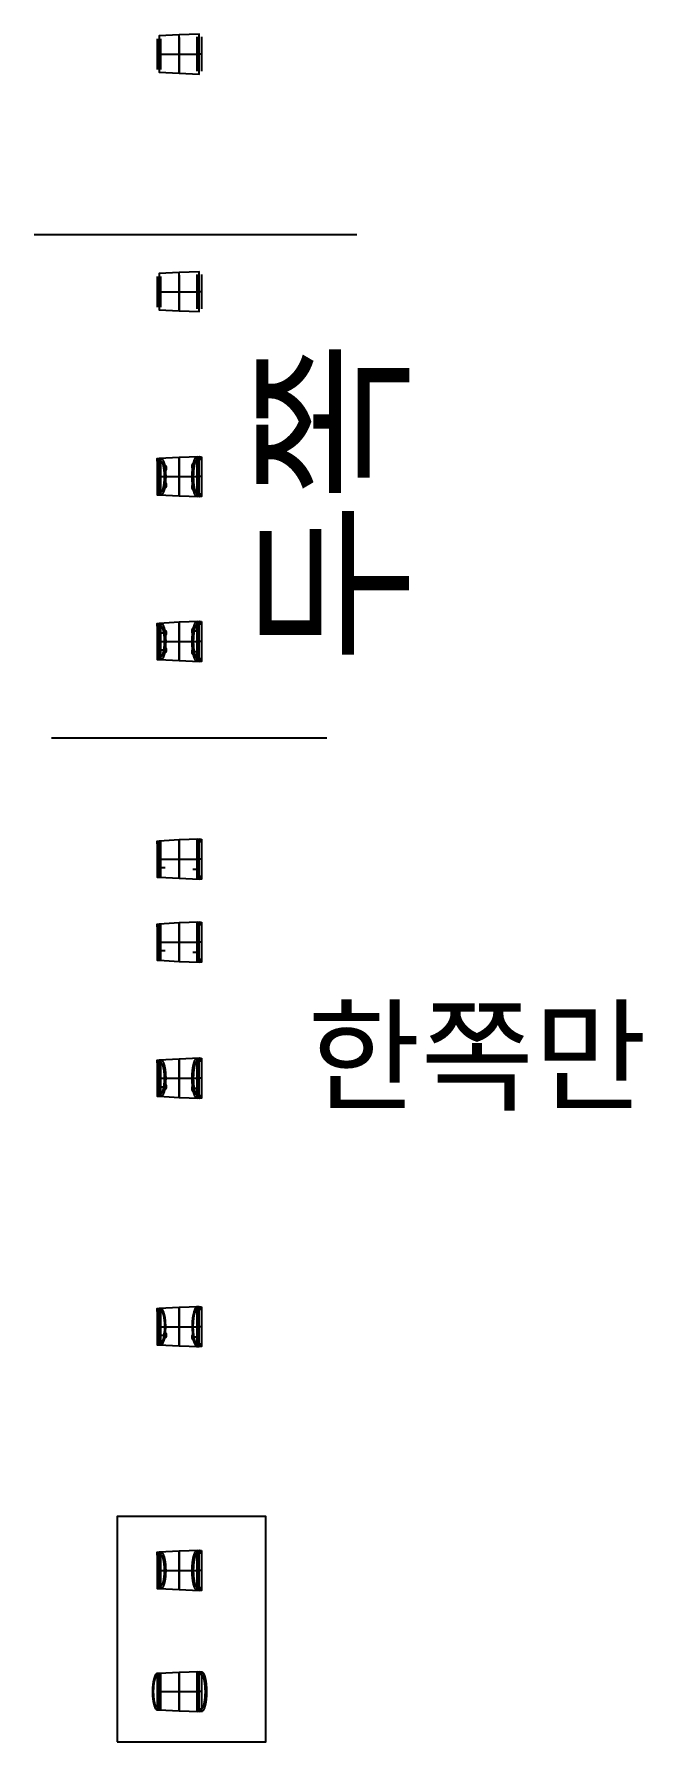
# Model space of a CAD drawing. Header units: millimetres. Extents: x 188 to 520, y 1522 to 2456.
import ezdxf

# ---------------------------------------------------------------- set-up
doc = ezdxf.new("R2010")
doc.units = ezdxf.units.MM
doc.styles.get("Standard").update_dxf_attribs({"font": 'arial.ttf'})

msp = doc.modelspace()

# ---------------------------------------------------------------- linework, layer by layer
at = {"extrusion": (0.906308, 0, 0.422618)}
for p, q in [((254.87, 2453.77, -5.37), (254.87, 2436.97, -5.37)), ((256.85, 2436.97, -9.63), (256.85, 2453.77, -9.63)), ((254.87, 2445.37, -5.37), (256.85, 2445.37, -9.63)), ((254.87, 2323.77, -5.37), (254.87, 2306.97, -5.37)), ((256.85, 2306.97, -9.63), (256.85, 2323.77, -9.63)), ((254.87, 2315.37, -5.37), (256.85, 2315.37, -9.63)), ((254.87, 2222.6, -5.37), (254.87, 2205.8, -5.37)), ((254.87, 2214.2, -5.37), (256.85, 2214.2, -9.63)), ((256.85, 2205.8, -9.63), (256.85, 2222.6, -9.63)), ((254.87, 2132.45, -5.37), (254.87, 2115.65, -5.37)), ((256.85, 2115.65, -9.63), (256.85, 2132.45, -9.63)), ((254.87, 2124.05, -5.37), (256.85, 2124.05, -9.63)), ((256.85, 2128.7, -9.63), (259.18, 2128.7, -14.62)), ((256.85, 2119.4, -9.63), (259.18, 2119.4, -14.62)), ((254.87, 2013.37, -5.37), (254.87, 1996.57, -5.37)), ((256.85, 1996.57, -9.63), (256.85, 2013.37, -9.63)), ((254.87, 2004.97, -5.37), (256.85, 2004.97, -9.63)), ((256.85, 2000.32, -9.63), (259.18, 2000.32, -14.62)), ((254.87, 1967.95, -5.37), (254.87, 1951.15, -5.37)), ((256.85, 1951.15, -9.63), (256.85, 1967.95, -9.63)), ((254.87, 1959.55, -5.37), (256.85, 1959.55, -9.63)), ((256.85, 1954.9, -9.63), (259.18, 1954.9, -14.62)), ((254.87, 1893.52, -5.37), (254.87, 1876.72, -5.37)), ((256.85, 1876.72, -9.63), (256.85, 1893.52, -9.63)), ((254.87, 1885.12, -5.37), (256.85, 1885.12, -9.63)), ((256.85, 1880.47, -9.63), (259.18, 1880.47, -14.62)), ((254.87, 1757.57, -5.37), (254.87, 1740.77, -5.37)), ((256.85, 1740.77, -9.63), (256.85, 1757.57, -9.63)), ((254.87, 1749.17, -5.37), (256.85, 1749.17, -9.63)), ((256.85, 1744.52, -9.63), (259.18, 1744.52, -14.62)), ((254.87, 1624.24, -5.37), (254.87, 1607.44, -5.37)), ((256.85, 1607.44, -9.63), (256.85, 1624.24, -9.63)), ((254.87, 1615.84, -5.37), (256.85, 1615.84, -9.63)), ((254.87, 1557.93, -5.37), (254.87, 1541.13, -5.37)), ((256.85, 1541.13, -9.63), (256.85, 1557.93, -9.63)), ((254.87, 1549.53, -5.37), (256.85, 1549.53, -9.63))]:
    msp.add_line(p, q, dxfattribs=at)
at = {"extrusion": (1, 0, 0)}
for p, q in [((266.86, 2436.37, -10), (266.86, 2454.37, -10)), ((266.86, 2454.37, -5), (266.86, 2436.37, -5)), ((266.86, 2445.37, -5), (266.86, 2445.37, -10)), ((266.86, 2445.37, -5), (266.86, 2445.37)), ((266.86, 2445.37, -10), (266.86, 2445.37, -15)), ((266.86, 2306.37, -10), (266.86, 2324.37, -10)), ((266.86, 2324.37, -5), (266.86, 2306.37, -5)), ((266.86, 2315.37, -5), (266.86, 2315.37, -10)), ((266.86, 2315.37, -5), (266.86, 2315.37)), ((266.86, 2315.37, -10), (266.86, 2315.37, -15)), ((266.86, 2205.2, -10), (266.86, 2223.2, -10)), ((266.86, 2223.2, -5), (266.86, 2205.2, -5)), ((266.86, 2214.2, -5), (266.86, 2214.2, -10)), ((266.86, 2214.2, -5), (266.86, 2214.2)), ((266.86, 2214.2, -10), (266.86, 2214.2, -15)), ((266.86, 2115.05, -10), (266.86, 2133.05, -10)), ((266.86, 2133.05, -5), (266.86, 2115.05, -5)), ((266.86, 2124.05, -5), (266.86, 2124.05, -10)), ((266.86, 2124.05, -5), (266.86, 2124.05)), ((266.86, 2124.05, -10), (266.86, 2124.05, -15)), ((266.86, 1995.97, -10), (266.86, 2013.97, -10)), ((266.86, 2013.97, -5), (266.86, 1995.97, -5)), ((266.86, 2004.97, -5), (266.86, 2004.97, -10)), ((266.86, 2004.97, -5), (266.86, 2004.97)), ((266.86, 2004.97, -10), (266.86, 2004.97, -15)), ((266.86, 1950.55, -10), (266.86, 1968.55, -10)), ((266.86, 1968.55, -5), (266.86, 1950.55, -5)), ((266.86, 1959.55, -5), (266.86, 1959.55, -10)), ((266.86, 1959.55, -5), (266.86, 1959.55)), ((266.86, 1959.55, -10), (266.86, 1959.55, -15)), ((266.86, 1876.12, -10), (266.86, 1894.12, -10)), ((266.86, 1894.12, -5), (266.86, 1876.12, -5)), ((266.86, 1885.12, -5), (266.86, 1885.12, -10)), ((266.86, 1885.12, -5), (266.86, 1885.12)), ((266.86, 1885.12, -10), (266.86, 1885.12, -15)), ((266.86, 1759.28, -11), (266.86, 1759.67, -10)), ((266.86, 1759.67, -10), (266.86, 1759.67, -7.5)), ((266.86, 1759.67, -7.5), (266.86, 1758.17, -7.5)), ((266.86, 1754.34, -16.5), (266.86, 1759.28, -11)), ((266.86, 1759.17, -10), (266.86, 1758.91, -10.67)), ((266.86, 1740.17, -10), (266.86, 1758.17, -10)), ((266.86, 1758.17, -5), (266.86, 1740.17, -5)), ((266.86, 1758.17, -7.5), (266.86, 1758.17, -10)), ((266.86, 1744, -16.5), (266.86, 1754.34, -16.5)), ((266.86, 1749.17, -5), (266.86, 1749.17, -10)), ((266.86, 1749.17, -5), (266.86, 1749.17)), ((266.86, 1749.17, -10), (266.86, 1749.17, -15)), ((266.86, 1739.05, -11), (266.86, 1744, -16.5)), ((266.86, 1740.17, -10), (266.86, 1740.17, -7.5)), ((266.86, 1740.17, -7.5), (266.86, 1738.67, -7.5)), ((266.86, 1739.17, -10), (266.86, 1739.42, -10.67)), ((266.86, 1738.67, -10), (266.86, 1739.05, -11)), ((266.86, 1738.67, -7.5), (266.86, 1738.67, -10)), ((266.86, 1606.84, -10), (266.86, 1624.84, -10)), ((266.86, 1624.84, -5), (266.86, 1606.84, -5)), ((266.86, 1615.84, -5), (266.86, 1615.84, -10)), ((266.86, 1615.84, -5), (266.86, 1615.84)), ((266.86, 1615.84, -10), (266.86, 1615.84, -15)), ((266.86, 1540.53, -10), (266.86, 1558.53, -10)), ((266.86, 1558.53, -5), (266.86, 1540.53, -5)), ((266.86, 1549.53, -5), (266.86, 1549.53, -10)), ((266.86, 1549.53, -5), (266.86, 1549.53)), ((266.86, 1549.53, -10), (266.86, 1549.53, -15))]:
    msp.add_line(p, q, dxfattribs=at)
at = {"extrusion": (0.906308, 0, -0.422618)}
for p, q in [((276.76, 2435.97, -9.86), (276.76, 2454.77, -9.86)), ((278.96, 2454.77, -5.14), (278.96, 2435.97, -5.14)), ((278.96, 2445.37, -5.14), (276.76, 2445.37, -9.86)), ((276.76, 2305.97, -9.86), (276.76, 2324.77, -9.86)), ((278.96, 2324.77, -5.14), (278.96, 2305.97, -5.14)), ((278.96, 2315.37, -5.14), (276.76, 2315.37, -9.86)), ((276.76, 2204.8, -9.86), (276.76, 2223.6, -9.86)), ((278.96, 2223.6, -5.14), (278.96, 2204.8, -5.14)), ((278.96, 2214.2, -5.14), (276.76, 2214.2, -9.86)), ((276.76, 2114.65, -9.86), (276.76, 2133.45, -9.86)), ((278.96, 2133.45, -5.14), (278.96, 2114.65, -5.14)), ((276.76, 2129.7, -9.86), (274.32, 2129.7, -15.08)), ((278.96, 2124.05, -5.14), (276.76, 2124.05, -9.86)), ((276.76, 2118.4, -9.86), (274.32, 2118.4, -15.08)), ((276.76, 1995.57, -9.86), (276.76, 2014.37, -9.86)), ((278.96, 2014.37, -5.14), (278.96, 1995.57, -5.14)), ((276.76, 1999.32, -9.86), (274.32, 1999.32, -15.08)), ((278.96, 2004.97, -5.14), (276.76, 2004.97, -9.86)), ((276.76, 1950.15, -9.86), (276.76, 1968.95, -9.86)), ((278.96, 1968.95, -5.14), (278.96, 1950.15, -5.14)), ((276.76, 1953.9, -9.86), (274.32, 1953.9, -15.08)), ((278.96, 1959.55, -5.14), (276.76, 1959.55, -9.86)), ((276.76, 1875.72, -9.86), (276.76, 1894.52, -9.86)), ((278.96, 1894.52, -5.14), (278.96, 1875.72, -5.14)), ((276.76, 1879.47, -9.86), (274.32, 1879.47, -15.08)), ((278.96, 1885.12, -5.14), (276.76, 1885.12, -9.86)), ((276.76, 1739.77, -9.86), (276.76, 1758.57, -9.86)), ((278.96, 1758.57, -5.14), (278.96, 1739.77, -5.14)), ((278.96, 1749.17, -5.14), (276.76, 1749.17, -9.86)), ((276.76, 1743.52, -9.86), (274.32, 1743.52, -15.08)), ((276.76, 1606.44, -9.86), (276.76, 1625.24, -9.86)), ((278.96, 1625.24, -5.14), (278.96, 1606.44, -5.14)), ((278.96, 1615.84, -5.14), (276.76, 1615.84, -9.86)), ((276.76, 1540.13, -9.86), (276.76, 1558.93, -9.86)), ((278.96, 1558.93, -5.14), (278.96, 1540.13, -5.14)), ((278.96, 1549.53, -5.14), (276.76, 1549.53, -9.86))]:
    msp.add_line(p, q, dxfattribs=at)
for p, q in [((255.86, 2445.37, -7.5), (277.86, 2445.37, -7.5)), ((187.61, 2346.65), (363.93, 2346.65)), ((255.86, 2315.37, -7.5), (277.86, 2315.37, -7.5)), ((255.86, 2214.2, -7.5), (277.86, 2214.2, -7.5)), ((255.86, 2124.05, -7.5), (277.86, 2124.05, -7.5)), ((266.86, 2129.3, -10), (266.86, 2129.3, -16.41)), ((266.86, 2118.8, -10), (266.86, 2118.8, -16.41)), ((197.14, 2071.24), (347.58, 2071.24)), ((266.86, 2015.47, -10), (266.86, 2010.22, -10)), ((266.86, 2010.22, -10), (266.86, 2010.22, -15.66)), ((255.86, 2004.97, -7.5), (277.86, 2004.97, -7.5)), ((256.85, 1995.07, -9.63), (256.85, 2000.32, -9.63)), ((266.86, 1994.47, -10), (266.86, 1999.72, -10)), ((266.86, 1999.72, -10), (266.86, 1999.72, -16.41)), ((276.76, 1994.07, -9.86), (276.76, 1999.32, -9.86)), ((266.86, 1970.05, -10), (266.86, 1964.8, -10)), ((266.86, 1964.8, -10), (266.86, 1964.8, -15.66)), ((255.86, 1959.55, -7.5), (277.86, 1959.55, -7.5)), ((256.85, 1949.65, -9.63), (256.85, 1954.9, -9.63)), ((266.86, 1949.05, -10), (266.86, 1954.3, -10)), ((266.86, 1954.3, -10), (266.86, 1954.3, -16.41)), ((276.76, 1948.65, -9.86), (276.76, 1953.9, -9.86)), ((266.86, 1895.62, -10), (266.86, 1890.37, -10)), ((266.86, 1890.37, -10), (266.86, 1890.37, -15.66)), ((255.86, 1885.12, -7.5), (277.86, 1885.12, -7.5)), ((256.85, 1875.22, -9.63), (256.85, 1880.47, -9.63)), ((266.86, 1874.62, -10), (266.86, 1879.87, -10)), ((266.86, 1879.87, -10), (266.86, 1879.87, -16.41)), ((276.76, 1874.22, -9.86), (276.76, 1879.47, -9.86)), ((266.86, 1759.67, -10), (266.86, 1754.42, -10)), ((255.86, 1749.17, -7.5), (277.86, 1749.17, -7.5)), ((266.86, 1754.42, -10), (266.86, 1754.42, -15.66)), ((256.85, 1739.27, -9.63), (256.85, 1744.52, -9.63)), ((266.86, 1738.67, -10), (266.86, 1743.92, -10)), ((266.86, 1743.92, -10), (266.86, 1743.92, -16.41)), ((276.76, 1738.27, -9.86), (276.76, 1743.52, -9.86)), ((255.86, 1615.84, -7.5), (277.86, 1615.84, -7.5)), ((255.86, 1549.53, -7.5), (277.86, 1549.53, -7.5))]:
    msp.add_line(p, q)
at = {"extrusion": (0.906308, 0, 0.422618), "elevation": 228.72}
for points in [[(2222.6, -112.58), (2224.1, -112.58), (2224.1, -117.28), (2222.6, -112.58)], [(2222.6, -112.58), (2222.6, -117.28), (2224.1, -117.28)], [(2205.8, -112.58), (2204.3, -112.58), (2204.3, -117.28)], [(2205.8, -112.58), (2204.3, -117.28), (2205.8, -117.28)], [(2132.45, -112.58), (2133.95, -112.58), (2133.95, -117.28), (2132.45, -112.58)], [(2132.45, -112.58), (2132.45, -117.28), (2133.95, -117.28)], [(2115.65, -112.58), (2114.15, -112.58), (2114.15, -117.28)], [(2115.65, -112.58), (2114.15, -117.28), (2115.65, -117.28)], [(2013.37, -112.58), (2014.87, -112.58), (2014.87, -117.28), (2013.37, -112.58)], [(2013.37, -112.58), (2013.37, -117.28), (2014.87, -117.28)], [(1996.57, -112.58), (1995.07, -112.58), (1995.07, -117.28)], [(1996.57, -112.58), (1995.07, -117.28), (1996.57, -117.28)], [(1967.95, -112.58), (1969.45, -112.58), (1969.45, -117.28), (1967.95, -112.58)], [(1967.95, -112.58), (1967.95, -117.28), (1969.45, -117.28)], [(1951.15, -112.58), (1949.65, -112.58), (1949.65, -117.28)], [(1951.15, -112.58), (1949.65, -117.28), (1951.15, -117.28)], [(1893.52, -112.58), (1895.02, -112.58), (1895.02, -117.28), (1893.52, -112.58)], [(1893.52, -112.58), (1893.52, -117.28), (1895.02, -117.28)], [(1876.72, -112.58), (1875.22, -112.58), (1875.22, -117.28)], [(1876.72, -112.58), (1875.22, -117.28), (1876.72, -117.28)], [(1757.57, -112.58), (1759.07, -112.58), (1759.07, -117.28), (1757.57, -112.58)], [(1757.57, -112.58), (1757.57, -117.28), (1759.07, -117.28)], [(1740.77, -112.58), (1739.27, -112.58), (1739.27, -117.28)], [(1740.77, -112.58), (1739.27, -117.28), (1740.77, -117.28)], [(1624.24, -112.58), (1625.74, -112.58), (1625.74, -117.28), (1624.24, -112.58)], [(1624.24, -112.58), (1624.24, -117.28), (1625.74, -117.28)], [(1607.44, -112.58), (1605.94, -112.58), (1605.94, -117.28)], [(1607.44, -112.58), (1605.94, -117.28), (1607.44, -117.28)], [(1557.93, -112.58), (1559.43, -112.58), (1559.43, -117.28), (1557.93, -112.58)], [(1557.93, -112.58), (1557.93, -117.28), (1559.43, -117.28)], [(1541.13, -112.58), (1539.63, -112.58), (1539.63, -117.28)], [(1541.13, -112.58), (1539.63, -117.28), (1541.13, -117.28)]]:
    msp.add_lwpolyline(points, close=True, dxfattribs=at)
at = {"extrusion": (1, 0, 0), "elevation": 266.86}
for points in [[(2223.2, -5), (2224.7, -5), (2224.7, -10)], [(2223.2, -5), (2223.2, -10), (2224.7, -10)], [(2224.7, -10), (2224.7, -7.5), (2223.2, -7.5), (2223.2, -10), (2218.7, -15), (2209.7, -15), (2205.2, -10), (2205.2, -7.5), (2203.7, -7.5), (2203.7, -10), (2204.09, -11), (2209.03, -16.5), (2219.37, -16.5), (2224.31, -11)], [(2205.2, -5), (2203.7, -5), (2203.7, -10)], [(2205.2, -5), (2203.7, -10), (2205.2, -10)], [(2133.05, -5), (2134.55, -5), (2134.55, -10)], [(2133.05, -5), (2133.05, -10), (2134.55, -10)], [(2134.55, -10), (2134.55, -7.5), (2133.05, -7.5), (2133.05, -10), (2128.55, -15), (2119.55, -15), (2115.05, -10), (2115.05, -7.5), (2113.55, -7.5), (2113.55, -10), (2113.94, -11), (2118.89, -16.5), (2129.22, -16.5), (2134.17, -11)], [(2115.05, -5), (2113.55, -5), (2113.55, -10)], [(2115.05, -5), (2113.55, -10), (2115.05, -10)], [(2013.97, -5), (2015.47, -5), (2015.47, -10)], [(2013.97, -5), (2013.97, -10), (2015.47, -10)], [(1995.97, -5), (1994.47, -5), (1994.47, -10)], [(1995.97, -5), (1994.47, -10), (1995.97, -10)], [(1968.55, -5), (1970.05, -5), (1970.05, -10)], [(1968.55, -5), (1968.55, -10), (1970.05, -10)], [(1950.55, -5), (1949.05, -5), (1949.05, -10)], [(1950.55, -5), (1949.05, -10), (1950.55, -10)], [(1894.12, -5), (1895.62, -5), (1895.62, -10)], [(1894.12, -5), (1894.12, -10), (1895.62, -10)], [(1895.62, -10), (1895.62, -7.5), (1894.12, -7.5), (1894.12, -10), (1889.62, -15), (1880.62, -15), (1876.12, -10), (1876.12, -7.5), (1874.62, -7.5), (1874.62, -10), (1875, -11), (1879.95, -16.5), (1890.29, -16.5), (1895.23, -11)], [(1876.12, -5), (1874.62, -5), (1874.62, -10)], [(1876.12, -5), (1874.62, -10), (1876.12, -10)], [(1758.17, -5), (1759.67, -5), (1759.67, -10)], [(1758.17, -5), (1758.17, -10), (1759.67, -10)], [(1740.17, -5), (1738.67, -5), (1738.67, -10)], [(1740.17, -5), (1738.67, -10), (1740.17, -10)], [(1605.34, -7.5), (1605.34, -10), (1605.72, -11), (1610.67, -16.5), (1621.01, -16.5), (1625.95, -11), (1626.34, -10), (1626.34, -7.5), (1624.84, -7.5), (1624.84, -10), (1620.34, -15), (1611.34, -15), (1606.84, -10), (1606.84, -7.5)], [(1624.84, -5), (1626.34, -5), (1626.34, -10)], [(1624.84, -5), (1624.84, -10), (1626.34, -10)], [(1606.84, -5), (1605.34, -5), (1605.34, -10)], [(1606.84, -5), (1605.34, -10), (1606.84, -10)], [(1560.03, -7.5), (1560.03, -5), (1559.64, -4), (1554.7, 1.5), (1544.36, 1.5), (1539.41, -4), (1539.03, -5), (1539.03, -7.5), (1540.53, -7.5), (1540.53, -5), (1545.03, 0), (1554.03, 0), (1558.53, -5), (1558.53, -7.5)], [(1558.53, -5), (1560.03, -5), (1560.03, -10)], [(1558.53, -5), (1558.53, -10), (1560.03, -10)], [(1540.53, -5), (1539.03, -5), (1539.03, -10)], [(1540.53, -5), (1539.03, -10), (1540.53, -10)]]:
    msp.add_lwpolyline(points, close=True, dxfattribs=at)
at = {"extrusion": (0.906308, 0, -0.422618), "elevation": 255}
for points in [[(2225.1, 113.23), (2223.6, 113.23), (2225.1, 108.03)], [(2223.6, 113.23), (2223.6, 108.03), (2225.1, 108.03)], [(2203.3, 108.03), (2204.8, 108.03), (2204.8, 113.23)], [(2134.95, 113.23), (2133.45, 113.23), (2134.95, 108.03)], [(2133.45, 113.23), (2133.45, 108.03), (2134.95, 108.03)], [(2113.15, 108.03), (2114.65, 108.03), (2114.65, 113.23)], [(2015.87, 113.23), (2014.37, 113.23), (2015.87, 108.03)], [(2014.37, 113.23), (2014.37, 108.03), (2015.87, 108.03)], [(1994.07, 108.03), (1995.57, 108.03), (1995.57, 113.23)], [(1970.45, 113.23), (1968.95, 113.23), (1970.45, 108.03)], [(1968.95, 113.23), (1968.95, 108.03), (1970.45, 108.03)], [(1948.65, 108.03), (1950.15, 108.03), (1950.15, 113.23)], [(1896.02, 113.23), (1894.52, 113.23), (1896.02, 108.03)], [(1894.52, 113.23), (1894.52, 108.03), (1896.02, 108.03)], [(1874.22, 108.03), (1875.72, 108.03), (1875.72, 113.23)], [(1760.07, 113.23), (1758.57, 113.23), (1760.07, 108.03)], [(1758.57, 113.23), (1758.57, 108.03), (1760.07, 108.03)], [(1738.27, 108.03), (1739.77, 108.03), (1739.77, 113.23)], [(1626.74, 113.23), (1625.24, 113.23), (1626.74, 108.03)], [(1625.24, 113.23), (1625.24, 108.03), (1626.74, 108.03)], [(1604.94, 108.03), (1606.44, 108.03), (1606.44, 113.23)], [(1560.43, 113.23), (1558.93, 113.23), (1560.43, 108.03)], [(1558.93, 113.23), (1558.93, 108.03), (1560.43, 108.03)], [(1538.63, 108.03), (1540.13, 108.03), (1540.13, 113.23)]]:
    msp.add_lwpolyline(points, close=True, dxfattribs=at)
at = {"extrusion": (1, 0, 0), "elevation": 266.86}
for points in [[(1758.91, -10.67), (1754.11, -16), (1744.22, -16), (1739.42, -10.67)], [(1758.17, -10), (1753.67, -15), (1744.67, -15), (1740.17, -10)]]:
    msp.add_lwpolyline(points, dxfattribs=at)
msp.add_lwpolyline([(232.93, 1522.06), (314.28, 1522.06), (314.28, 1645.38), (232.93, 1645.38)], close=True)
at = {"color": 1}
for points in [[(266.86, 2445.37, -7.5), (266.86, 2434.87, -7.5), (266.86, 2455.87, -7.5), (255.86, 2455.27, -7.5), (255.86, 2435.47, -7.5), (266.86, 2434.87, -7.5), (277.86, 2434.47, -7.5), (277.86, 2456.27, -7.5), (266.86, 2455.87, -7.5)], [(266.86, 2315.37, -7.5), (266.86, 2304.87, -7.5), (266.86, 2325.87, -7.5), (255.86, 2325.27, -7.5), (255.86, 2305.47, -7.5), (266.86, 2304.87, -7.5), (277.86, 2304.47, -7.5), (277.86, 2326.27, -7.5), (266.86, 2325.87, -7.5)], [(266.86, 2214.2, -7.5), (266.86, 2203.7, -7.5), (266.86, 2224.7, -7.5), (255.86, 2224.1, -7.5), (255.86, 2204.3, -7.5), (266.86, 2203.7, -7.5), (277.86, 2203.3, -7.5), (277.86, 2225.1, -7.5), (266.86, 2224.7, -7.5)], [(266.86, 2124.05, -7.5), (266.86, 2113.55, -7.5), (266.86, 2134.55, -7.5), (255.86, 2133.95, -7.5), (255.86, 2114.15, -7.5), (266.86, 2113.55, -7.5), (277.86, 2113.15, -7.5), (277.86, 2134.95, -7.5), (266.86, 2134.55, -7.5)], [(266.86, 2004.97, -7.5), (266.86, 1994.47, -7.5), (266.86, 2015.47, -7.5), (255.86, 2014.87, -7.5), (255.86, 1995.07, -7.5), (266.86, 1994.47, -7.5), (277.86, 1994.07, -7.5), (277.86, 2015.87, -7.5), (266.86, 2015.47, -7.5)], [(266.86, 1959.55, -7.5), (266.86, 1949.05, -7.5), (266.86, 1970.05, -7.5), (255.86, 1969.45, -7.5), (255.86, 1949.65, -7.5), (266.86, 1949.05, -7.5), (277.86, 1948.65, -7.5), (277.86, 1970.45, -7.5), (266.86, 1970.05, -7.5)], [(266.86, 1885.12, -7.5), (266.86, 1874.62, -7.5), (266.86, 1895.62, -7.5), (255.86, 1895.02, -7.5), (255.86, 1875.22, -7.5), (266.86, 1874.62, -7.5), (277.86, 1874.22, -7.5), (277.86, 1896.02, -7.5), (266.86, 1895.62, -7.5)], [(266.86, 1749.17, -7.5), (266.86, 1738.67, -7.5), (266.86, 1759.67, -7.5), (255.86, 1759.07, -7.5), (255.86, 1739.27, -7.5), (266.86, 1738.67, -7.5), (277.86, 1738.27, -7.5), (277.86, 1760.07, -7.5), (266.86, 1759.67, -7.5)], [(266.86, 1615.84, -7.5), (266.86, 1605.34, -7.5), (266.86, 1626.34, -7.5), (255.86, 1625.74, -7.5), (255.86, 1605.94, -7.5), (266.86, 1605.34, -7.5), (277.86, 1604.94, -7.5), (277.86, 1626.74, -7.5), (266.86, 1626.34, -7.5)], [(266.86, 1549.53, -7.5), (266.86, 1539.03, -7.5), (266.86, 1560.03, -7.5), (255.86, 1559.43, -7.5), (255.86, 1539.63, -7.5), (266.86, 1539.03, -7.5), (277.86, 1538.63, -7.5), (277.86, 1560.43, -7.5), (266.86, 1560.03, -7.5)]]:
    msp.add_polyline3d(points, dxfattribs=at)
for points in [[(278.96, 2204.8, -5.14), (278.96, 2203.3, -5.14), (276.76, 2203.3, -9.86)], [(278.96, 2114.65, -5.14), (278.96, 2113.15, -5.14), (276.76, 2113.15, -9.86)], [(278.96, 1995.57, -5.14), (278.96, 1994.07, -5.14), (276.76, 1994.07, -9.86)], [(278.96, 1950.15, -5.14), (278.96, 1948.65, -5.14), (276.76, 1948.65, -9.86)], [(278.96, 1875.72, -5.14), (278.96, 1874.22, -5.14), (276.76, 1874.22, -9.86)], [(278.96, 1739.77, -5.14), (278.96, 1738.27, -5.14), (276.76, 1738.27, -9.86)], [(278.96, 1606.44, -5.14), (278.96, 1604.94, -5.14), (276.76, 1604.94, -9.86)], [(278.96, 1540.13, -5.14), (278.96, 1538.63, -5.14), (276.76, 1538.63, -9.86)]]:
    msp.add_polyline3d(points, close=True)
at = {"extrusion": (0.906308, 0, 0.422618)}
for centre, radius in [((2218.85, -122.78, 228.72), 1.5), ((2218.85, -122.78, 228.72), 0.5), ((2209.55, -122.78, 228.72), 1.5), ((2209.55, -122.78, 228.72), 0.5), ((2128.7, -122.78, 228.72), 1.5), ((2119.4, -122.78, 228.72), 1.5), ((2128.7, -122.78, 228.72), 0.5), ((2119.4, -122.78, 228.72), 0.5), ((1880.47, -122.78, 228.72), 1.5), ((1880.47, -122.78, 228.72), 0.5), ((1744.52, -122.78, 228.72), 1.5), ((1744.52, -122.78, 228.72), 0.5)]:
    msp.add_circle(centre, radius, dxfattribs=at)
at = {"extrusion": (1, 0, -6.10623e-16)}
for centre, radius in [((2219.45, -16.41, 266.86), 1.5), ((2219.45, -16.41, 266.86), 0.5), ((2208.95, -16.41, 266.86), 1.5), ((2208.95, -16.41, 266.86), 0.5), ((2129.3, -16.41, 266.86), 1.5), ((2129.3, -16.41, 266.86), 0.5), ((2118.8, -16.41, 266.86), 1.5), ((2118.8, -16.41, 266.86), 0.5), ((1879.87, -16.41, 266.86), 1.5), ((1879.87, -16.41, 266.86), 0.5), ((1743.92, -16.41, 266.86), 1.5), ((1743.92, -16.41, 266.86), 0.5)]:
    msp.add_circle(centre, radius, dxfattribs=at)
at = {"extrusion": (0.906308, 0, -0.422618)}
for centre, radius in [((2219.85, 102.27, 255), 1.5), ((2219.85, 102.27, 255), 0.5), ((2208.55, 102.27, 255), 1.5), ((2208.55, 102.27, 255), 0.5), ((2129.7, 102.27, 255), 1.5), ((2129.7, 102.27, 255), 0.5), ((2118.4, 102.27, 255), 1.5), ((2118.4, 102.27, 255), 0.5), ((1879.47, 102.27, 255), 1.5), ((1879.47, 102.27, 255), 0.5), ((1743.52, 102.27, 255), 1.5), ((1743.52, 102.27, 255), 0.5)]:
    msp.add_circle(centre, radius, dxfattribs=at)
for points, weights, knots in [([(255.86, 2222.6, -7.5), (256.19, 2222.6, -8.21), (256.52, 2222.6, -8.92), (256.85, 2222.6, -9.63), (258.02, 2222.6, -12.13), (258.84, 2219.12, -13.89), (258.84, 2214.2, -13.89), (258.84, 2209.28, -13.89), (258.02, 2205.8, -12.13), (256.85, 2205.8, -9.63), (256.52, 2205.8, -8.92), (256.19, 2205.8, -8.21), (255.86, 2205.8, -7.5), (255.86, 2205.3, -7.5), (255.86, 2204.8, -7.5), (255.86, 2204.3, -7.5), (256.19, 2204.3, -8.21), (256.52, 2204.3, -8.92), (256.85, 2204.3, -9.63), (256.93, 2204.3, -9.8), (257.01, 2204.31, -9.96), (257.35, 2204.42, -10.69), (257.6, 2204.65, -11.23), (258.05, 2205.3, -12.2), (258.26, 2205.73, -12.64), (258.7, 2206.98, -13.6), (258.92, 2207.91, -14.06), (259.3, 2210.26, -14.88), (259.43, 2211.76, -15.15), (259.49, 2214.46, -15.28), (259.46, 2215.65, -15.23), (259.31, 2217.91, -14.9), (259.18, 2218.99, -14.62), (258.82, 2220.93, -13.85), (258.59, 2221.79, -13.36), (258.18, 2222.81, -12.48), (258.04, 2223.1, -12.18), (257.73, 2223.58, -11.52), (257.57, 2223.77, -11.16), (257.22, 2224.03, -10.42), (257.04, 2224.1, -10.02), (256.85, 2224.1, -9.63), (256.52, 2224.1, -8.92), (256.19, 2224.1, -8.21), (255.86, 2224.1, -7.5), (255.86, 2223.6, -7.5), (255.86, 2223.1, -7.5), (255.86, 2222.6, -7.5)], [1, 1, 1, 1, 0.804737854124, 0.804737854124, 1, 0.804737854124, 0.804737854124, 1, 1, 1, 1, 1, 1, 1, 1, 1, 1, 1, 1, 1, 1, 1, 1, 1, 1, 1, 1, 1, 1, 1, 1, 1, 1, 1, 1, 1, 1, 1, 1, 1, 1, 1, 1, 1, 1, 1], [0, 0, 0, 0, 0.5, 0.5, 0.5, 2.070796, 2.070796, 2.070796, 3.641593, 3.641593, 3.641593, 4.141593, 4.141593, 4.141593, 5.141593, 5.141593, 5.141593, 5.641593, 5.641593, 5.641593, 5.716425, 5.716425, 5.971436, 5.971436, 6.226447, 6.226447, 6.613552, 6.613552, 7.114776, 7.114776, 7.49457, 7.49457, 7.874364, 7.874364, 8.254158, 8.254158, 8.4305, 8.4305, 8.606843, 8.606843, 8.783185, 8.783185, 8.783185, 9.283185, 9.283185, 9.283185, 10.283185, 10.283185, 10.283185, 10.283185]), ([(276.76, 2225.1, -9.86), (276.57, 2225.1, -10.27), (276.37, 2225.03, -10.69), (276, 2224.75, -11.48), (275.83, 2224.54, -11.86), (275.5, 2224.04, -12.56), (275.35, 2223.73, -12.89), (274.91, 2222.64, -13.84), (274.66, 2221.71, -14.37), (274.27, 2219.61, -15.21), (274.12, 2218.43, -15.51), (273.95, 2215.96, -15.89), (273.91, 2214.67, -15.96), (273.97, 2211.74, -15.85), (274.09, 2210.11, -15.58), (274.52, 2207.22, -14.66), (274.82, 2205.95, -14.01), (275.4, 2204.54, -12.77), (275.61, 2204.16, -12.33), (276.06, 2203.58, -11.35), (276.31, 2203.39, -10.82), (276.63, 2203.31, -10.13), (276.7, 2203.3, -10), (276.76, 2203.3, -9.86), (277.13, 2203.3, -9.07), (277.49, 2203.3, -8.29), (277.86, 2203.3, -7.5), (277.86, 2203.8, -7.5), (277.86, 2204.3, -7.5), (277.86, 2204.8, -7.5), (277.49, 2204.8, -8.29), (277.13, 2204.8, -9.07), (276.76, 2204.8, -9.86), (275.47, 2204.8, -12.62), (274.56, 2208.69, -14.57), (274.56, 2214.2, -14.57), (274.56, 2219.71, -14.57), (275.47, 2223.6, -12.62), (276.76, 2223.6, -9.86), (277.13, 2223.6, -9.07), (277.49, 2223.6, -8.29), (277.86, 2223.6, -7.5), (277.86, 2224.1, -7.5), (277.86, 2224.6, -7.5), (277.86, 2225.1, -7.5), (277.49, 2225.1, -8.29), (277.13, 2225.1, -9.07), (276.76, 2225.1, -9.86)], [1, 1, 1, 1, 1, 1, 1, 1, 1, 1, 1, 1, 1, 1, 1, 1, 1, 1, 1, 1, 1, 1, 1, 1, 1, 1, 1, 1, 1, 1, 1, 1, 1, 0.804737854124, 0.804737854124, 1, 0.804737854124, 0.804737854124, 1, 1, 1, 1, 1, 1, 1, 1, 1, 1], [0, 0, 0, 0, 0.174081, 0.174081, 0.348162, 0.348162, 0.522244, 0.522244, 0.898121, 0.898121, 1.273999, 1.273999, 1.649877, 1.649877, 2.136156, 2.136156, 2.622436, 2.622436, 2.852945, 2.852945, 3.083454, 3.083454, 3.141593, 3.141593, 3.141593, 3.641593, 3.641593, 3.641593, 4.641593, 4.641593, 4.641593, 5.141593, 5.141593, 5.141593, 6.712389, 6.712389, 6.712389, 8.283185, 8.283185, 8.283185, 8.783185, 8.783185, 8.783185, 9.783185, 9.783185, 9.783185, 10.283185, 10.283185, 10.283185, 10.283185]), ([(255.86, 2132.45, -7.5), (256.19, 2132.45, -8.21), (256.52, 2132.45, -8.92), (256.85, 2132.45, -9.63), (258.02, 2132.45, -12.13), (258.84, 2128.97, -13.89), (258.84, 2124.05, -13.89), (258.84, 2119.13, -13.89), (258.02, 2115.65, -12.13), (256.85, 2115.65, -9.63), (256.52, 2115.65, -8.92), (256.19, 2115.65, -8.21), (255.86, 2115.65, -7.5), (255.86, 2115.15, -7.5), (255.86, 2114.65, -7.5), (255.86, 2114.15, -7.5), (256.19, 2114.15, -8.21), (256.52, 2114.15, -8.92), (256.85, 2114.15, -9.63), (256.93, 2114.15, -9.8), (257.01, 2114.17, -9.96), (257.35, 2114.27, -10.69), (257.6, 2114.5, -11.23), (258.05, 2115.15, -12.2), (258.26, 2115.58, -12.64), (258.7, 2116.84, -13.6), (258.92, 2117.76, -14.06), (259.3, 2120.11, -14.88), (259.43, 2121.62, -15.15), (259.49, 2124.32, -15.28), (259.46, 2125.5, -15.23), (259.31, 2127.77, -14.9), (259.18, 2128.85, -14.62), (258.82, 2130.79, -13.85), (258.59, 2131.65, -13.36), (258.18, 2132.66, -12.48), (258.04, 2132.95, -12.18), (257.73, 2133.43, -11.52), (257.57, 2133.62, -11.16), (257.22, 2133.88, -10.42), (257.04, 2133.95, -10.02), (256.85, 2133.95, -9.63), (256.52, 2133.95, -8.92), (256.19, 2133.95, -8.21), (255.86, 2133.95, -7.5), (255.86, 2133.45, -7.5), (255.86, 2132.95, -7.5), (255.86, 2132.45, -7.5)], [1, 1, 1, 1, 0.804737854124, 0.804737854124, 1, 0.804737854124, 0.804737854124, 1, 1, 1, 1, 1, 1, 1, 1, 1, 1, 1, 1, 1, 1, 1, 1, 1, 1, 1, 1, 1, 1, 1, 1, 1, 1, 1, 1, 1, 1, 1, 1, 1, 1, 1, 1, 1, 1, 1], [0, 0, 0, 0, 0.5, 0.5, 0.5, 2.070796, 2.070796, 2.070796, 3.641593, 3.641593, 3.641593, 4.141593, 4.141593, 4.141593, 5.141593, 5.141593, 5.141593, 5.641593, 5.641593, 5.641593, 5.716425, 5.716425, 5.971436, 5.971436, 6.226447, 6.226447, 6.613552, 6.613552, 7.114776, 7.114776, 7.49457, 7.49457, 7.874364, 7.874364, 8.254158, 8.254158, 8.4305, 8.4305, 8.606843, 8.606843, 8.783185, 8.783185, 8.783185, 9.283185, 9.283185, 9.283185, 10.283185, 10.283185, 10.283185, 10.283185]), ([(276.76, 2134.95, -9.86), (276.57, 2134.95, -10.27), (276.37, 2134.88, -10.69), (276, 2134.6, -11.48), (275.83, 2134.4, -11.86), (275.5, 2133.89, -12.56), (275.35, 2133.58, -12.89), (274.91, 2132.5, -13.84), (274.66, 2131.57, -14.37), (274.27, 2129.46, -15.21), (274.12, 2128.29, -15.51), (273.95, 2125.82, -15.89), (273.91, 2124.52, -15.96), (273.97, 2121.59, -15.85), (274.09, 2119.97, -15.58), (274.52, 2117.08, -14.66), (274.82, 2115.81, -14.01), (275.4, 2114.39, -12.77), (275.61, 2114.01, -12.33), (276.06, 2113.43, -11.35), (276.31, 2113.24, -10.82), (276.63, 2113.16, -10.13), (276.7, 2113.15, -10), (276.76, 2113.15, -9.86), (277.13, 2113.15, -9.07), (277.49, 2113.15, -8.29), (277.86, 2113.15, -7.5), (277.86, 2113.65, -7.5), (277.86, 2114.15, -7.5), (277.86, 2114.65, -7.5), (277.49, 2114.65, -8.29), (277.13, 2114.65, -9.07), (276.76, 2114.65, -9.86), (275.47, 2114.65, -12.62), (274.56, 2118.55, -14.57), (274.56, 2124.05, -14.57), (274.56, 2129.56, -14.57), (275.47, 2133.45, -12.62), (276.76, 2133.45, -9.86), (277.13, 2133.45, -9.07), (277.49, 2133.45, -8.29), (277.86, 2133.45, -7.5), (277.86, 2133.95, -7.5), (277.86, 2134.45, -7.5), (277.86, 2134.95, -7.5), (277.49, 2134.95, -8.29), (277.13, 2134.95, -9.07), (276.76, 2134.95, -9.86)], [1, 1, 1, 1, 1, 1, 1, 1, 1, 1, 1, 1, 1, 1, 1, 1, 1, 1, 1, 1, 1, 1, 1, 1, 1, 1, 1, 1, 1, 1, 1, 1, 1, 0.804737854124, 0.804737854124, 1, 0.804737854124, 0.804737854124, 1, 1, 1, 1, 1, 1, 1, 1, 1, 1], [0, 0, 0, 0, 0.174081, 0.174081, 0.348162, 0.348162, 0.522244, 0.522244, 0.898121, 0.898121, 1.273999, 1.273999, 1.649877, 1.649877, 2.136156, 2.136156, 2.622436, 2.622436, 2.852945, 2.852945, 3.083454, 3.083454, 3.141593, 3.141593, 3.141593, 3.641593, 3.641593, 3.641593, 4.641593, 4.641593, 4.641593, 5.141593, 5.141593, 5.141593, 6.712389, 6.712389, 6.712389, 8.283185, 8.283185, 8.283185, 8.783185, 8.783185, 8.783185, 9.783185, 9.783185, 9.783185, 10.283185, 10.283185, 10.283185, 10.283185]), ([(255.86, 1893.52, -7.5), (256.19, 1893.52, -8.21), (256.52, 1893.52, -8.92), (256.85, 1893.52, -9.63), (258.02, 1893.52, -12.13), (258.84, 1890.04, -13.89), (258.84, 1885.12, -13.89), (258.84, 1880.2, -13.89), (258.02, 1876.72, -12.13), (256.85, 1876.72, -9.63), (256.52, 1876.72, -8.92), (256.19, 1876.72, -8.21), (255.86, 1876.72, -7.5), (255.86, 1876.22, -7.5), (255.86, 1875.72, -7.5), (255.86, 1875.22, -7.5), (256.19, 1875.22, -8.21), (256.52, 1875.22, -8.92), (256.85, 1875.22, -9.63), (256.93, 1875.22, -9.8), (257.01, 1875.23, -9.96), (257.35, 1875.34, -10.69), (257.6, 1875.57, -11.23), (258.05, 1876.22, -12.2), (258.26, 1876.65, -12.64), (258.7, 1877.9, -13.6), (258.92, 1878.82, -14.06), (259.3, 1881.18, -14.88), (259.43, 1882.68, -15.15), (259.49, 1885.38, -15.28), (259.46, 1886.57, -15.23), (259.31, 1888.83, -14.9), (259.18, 1889.91, -14.62), (258.82, 1891.85, -13.85), (258.59, 1892.71, -13.36), (258.18, 1893.73, -12.48), (258.04, 1894.02, -12.18), (257.73, 1894.49, -11.52), (257.57, 1894.69, -11.16), (257.22, 1894.95, -10.42), (257.04, 1895.02, -10.02), (256.85, 1895.02, -9.63), (256.52, 1895.02, -8.92), (256.19, 1895.02, -8.21), (255.86, 1895.02, -7.5), (255.86, 1894.52, -7.5), (255.86, 1894.02, -7.5), (255.86, 1893.52, -7.5)], [1, 1, 1, 1, 0.804737854124, 0.804737854124, 1, 0.804737854124, 0.804737854124, 1, 1, 1, 1, 1, 1, 1, 1, 1, 1, 1, 1, 1, 1, 1, 1, 1, 1, 1, 1, 1, 1, 1, 1, 1, 1, 1, 1, 1, 1, 1, 1, 1, 1, 1, 1, 1, 1, 1], [0, 0, 0, 0, 0.5, 0.5, 0.5, 2.070796, 2.070796, 2.070796, 3.641593, 3.641593, 3.641593, 4.141593, 4.141593, 4.141593, 5.141593, 5.141593, 5.141593, 5.641593, 5.641593, 5.641593, 5.716425, 5.716425, 5.971436, 5.971436, 6.226447, 6.226447, 6.613552, 6.613552, 7.114776, 7.114776, 7.49457, 7.49457, 7.874364, 7.874364, 8.254158, 8.254158, 8.4305, 8.4305, 8.606843, 8.606843, 8.783185, 8.783185, 8.783185, 9.283185, 9.283185, 9.283185, 10.283185, 10.283185, 10.283185, 10.283185]), ([(276.76, 1896.02, -9.86), (276.57, 1896.02, -10.27), (276.37, 1895.95, -10.69), (276, 1895.67, -11.48), (275.83, 1895.46, -11.86), (275.5, 1894.96, -12.56), (275.35, 1894.65, -12.89), (274.91, 1893.56, -13.84), (274.66, 1892.63, -14.37), (274.27, 1890.53, -15.21), (274.12, 1889.35, -15.51), (273.95, 1886.88, -15.89), (273.91, 1885.59, -15.96), (273.97, 1882.66, -15.85), (274.09, 1881.03, -15.58), (274.52, 1878.14, -14.66), (274.82, 1876.87, -14.01), (275.4, 1875.46, -12.77), (275.61, 1875.08, -12.33), (276.06, 1874.5, -11.35), (276.31, 1874.31, -10.82), (276.63, 1874.23, -10.13), (276.7, 1874.22, -10), (276.76, 1874.22, -9.86), (277.13, 1874.22, -9.07), (277.49, 1874.22, -8.29), (277.86, 1874.22, -7.5), (277.86, 1874.72, -7.5), (277.86, 1875.22, -7.5), (277.86, 1875.72, -7.5), (277.49, 1875.72, -8.29), (277.13, 1875.72, -9.07), (276.76, 1875.72, -9.86), (275.47, 1875.72, -12.62), (274.56, 1879.61, -14.57), (274.56, 1885.12, -14.57), (274.56, 1890.63, -14.57), (275.47, 1894.52, -12.62), (276.76, 1894.52, -9.86), (277.13, 1894.52, -9.07), (277.49, 1894.52, -8.29), (277.86, 1894.52, -7.5), (277.86, 1895.02, -7.5), (277.86, 1895.52, -7.5), (277.86, 1896.02, -7.5), (277.49, 1896.02, -8.29), (277.13, 1896.02, -9.07), (276.76, 1896.02, -9.86)], [1, 1, 1, 1, 1, 1, 1, 1, 1, 1, 1, 1, 1, 1, 1, 1, 1, 1, 1, 1, 1, 1, 1, 1, 1, 1, 1, 1, 1, 1, 1, 1, 1, 0.804737854124, 0.804737854124, 1, 0.804737854124, 0.804737854124, 1, 1, 1, 1, 1, 1, 1, 1, 1, 1], [0, 0, 0, 0, 0.174081, 0.174081, 0.348162, 0.348162, 0.522244, 0.522244, 0.898121, 0.898121, 1.273999, 1.273999, 1.649877, 1.649877, 2.136156, 2.136156, 2.622436, 2.622436, 2.852945, 2.852945, 3.083454, 3.083454, 3.141593, 3.141593, 3.141593, 3.641593, 3.641593, 3.641593, 4.641593, 4.641593, 4.641593, 5.141593, 5.141593, 5.141593, 6.712389, 6.712389, 6.712389, 8.283185, 8.283185, 8.283185, 8.783185, 8.783185, 8.783185, 9.783185, 9.783185, 9.783185, 10.283185, 10.283185, 10.283185, 10.283185]), ([(255.86, 1757.57, -7.5), (256.19, 1757.57, -8.21), (256.52, 1757.57, -8.92), (256.85, 1757.57, -9.63), (258.02, 1757.57, -12.13), (258.84, 1754.09, -13.89), (258.84, 1749.17, -13.89), (258.84, 1744.25, -13.89), (258.02, 1740.77, -12.13), (256.85, 1740.77, -9.63)], [1, 1, 1, 1, 0.804737854124, 0.804737854124, 1, 0.804737854124, 0.804737854124, 1], [6.641593, 6.641593, 6.641593, 6.641593, 7.141593, 7.141593, 7.141593, 8.712389, 8.712389, 8.712389, 10.283185, 10.283185, 10.283185, 10.283185]), ([(277.86, 1739.77, -7.5), (277.49, 1739.77, -8.29), (277.13, 1739.77, -9.07), (276.76, 1739.77, -9.86), (275.47, 1739.77, -12.62), (274.56, 1743.66, -14.57), (274.56, 1749.17, -14.57), (274.56, 1754.67, -14.57), (275.47, 1758.57, -12.62), (276.76, 1758.57, -9.86), (277.13, 1758.57, -9.07), (277.49, 1758.57, -8.29), (277.86, 1758.57, -7.5)], [1, 1, 1, 1, 0.804737854124, 0.804737854124, 1, 0.804737854124, 0.804737854124, 1, 1, 1, 1], [1, 1, 1, 1, 1.5, 1.5, 1.5, 3.070796, 3.070796, 3.070796, 4.641593, 4.641593, 4.641593, 5.141593, 5.141593, 5.141593, 5.141593]), ([(256.85, 1607.44, -9.63), (256.52, 1607.44, -8.92), (256.19, 1607.44, -8.21), (255.86, 1607.44, -7.5), (255.86, 1606.94, -7.5), (255.86, 1606.44, -7.5), (255.86, 1605.94, -7.5), (256.19, 1605.94, -8.21), (256.52, 1605.94, -8.92), (256.85, 1605.94, -9.63), (256.93, 1605.94, -9.8), (257.01, 1605.95, -9.96), (257.35, 1606.06, -10.69), (257.6, 1606.28, -11.23), (258.05, 1606.94, -12.2), (258.26, 1607.37, -12.64), (258.7, 1608.62, -13.6), (258.92, 1609.54, -14.06), (259.3, 1611.89, -14.88), (259.43, 1613.4, -15.15), (259.49, 1616.1, -15.28), (259.46, 1617.28, -15.23), (259.31, 1619.55, -14.9), (259.18, 1620.63, -14.62), (258.82, 1622.57, -13.85), (258.59, 1623.43, -13.36), (258.18, 1624.45, -12.48), (258.04, 1624.73, -12.18), (257.73, 1625.21, -11.52), (257.57, 1625.4, -11.16), (257.22, 1625.67, -10.42), (257.04, 1625.74, -10.02), (256.85, 1625.74, -9.63), (256.52, 1625.74, -8.92), (256.19, 1625.74, -8.21), (255.86, 1625.74, -7.5), (255.86, 1625.24, -7.5), (255.86, 1624.74, -7.5), (255.86, 1624.24, -7.5), (256.19, 1624.24, -8.21), (256.52, 1624.24, -8.92), (256.85, 1624.24, -9.63), (258.02, 1624.24, -12.13), (258.84, 1620.76, -13.89), (258.84, 1615.84, -13.89), (258.84, 1610.92, -13.89), (258.02, 1607.44, -12.13), (256.85, 1607.44, -9.63)], [1, 1, 1, 1, 1, 1, 1, 1, 1, 1, 1, 1, 1, 1, 1, 1, 1, 1, 1, 1, 1, 1, 1, 1, 1, 1, 1, 1, 1, 1, 1, 1, 1, 1, 1, 1, 1, 1, 1, 1, 1, 1, 0.804737854124, 0.804737854124, 1, 0.804737854124, 0.804737854124, 1], [0, 0, 0, 0, 0.5, 0.5, 0.5, 1.5, 1.5, 1.5, 2, 2, 2, 2.074832, 2.074832, 2.329843, 2.329843, 2.584854, 2.584854, 2.97196, 2.97196, 3.473183, 3.473183, 3.852977, 3.852977, 4.232771, 4.232771, 4.612565, 4.612565, 4.788907, 4.788907, 4.96525, 4.96525, 5.141593, 5.141593, 5.141593, 5.641593, 5.641593, 5.641593, 6.641593, 6.641593, 6.641593, 7.141593, 7.141593, 7.141593, 8.712389, 8.712389, 8.712389, 10.283185, 10.283185, 10.283185, 10.283185]), ([(277.86, 1604.94, -7.5), (277.86, 1605.44, -7.5), (277.86, 1605.94, -7.5), (277.86, 1606.44, -7.5), (277.49, 1606.44, -8.29), (277.13, 1606.44, -9.07), (276.76, 1606.44, -9.86), (275.47, 1606.44, -12.62), (274.56, 1610.33, -14.57), (274.56, 1615.84, -14.57), (274.56, 1621.34, -14.57), (275.47, 1625.24, -12.62), (276.76, 1625.24, -9.86), (277.13, 1625.24, -9.07), (277.49, 1625.24, -8.29), (277.86, 1625.24, -7.5), (277.86, 1625.74, -7.5), (277.86, 1626.24, -7.5), (277.86, 1626.74, -7.5), (277.49, 1626.74, -8.29), (277.13, 1626.74, -9.07), (276.76, 1626.74, -9.86), (276.57, 1626.74, -10.27), (276.37, 1626.66, -10.69), (276, 1626.39, -11.48), (275.83, 1626.18, -11.86), (275.5, 1625.67, -12.56), (275.35, 1625.37, -12.89), (274.91, 1624.28, -13.84), (274.66, 1623.35, -14.37), (274.27, 1621.25, -15.21), (274.12, 1620.07, -15.51), (273.95, 1617.6, -15.89), (273.91, 1616.31, -15.96), (273.97, 1613.37, -15.85), (274.09, 1611.75, -15.58), (274.52, 1608.86, -14.66), (274.82, 1607.59, -14.01), (275.4, 1606.18, -12.77), (275.61, 1605.79, -12.33), (276.06, 1605.22, -11.35), (276.31, 1605.02, -10.82), (276.63, 1604.95, -10.13), (276.7, 1604.94, -10), (276.76, 1604.94, -9.86), (277.13, 1604.94, -9.07), (277.49, 1604.94, -8.29), (277.86, 1604.94, -7.5)], [1, 1, 1, 1, 1, 1, 1, 0.804737854124, 0.804737854124, 1, 0.804737854124, 0.804737854124, 1, 1, 1, 1, 1, 1, 1, 1, 1, 1, 1, 1, 1, 1, 1, 1, 1, 1, 1, 1, 1, 1, 1, 1, 1, 1, 1, 1, 1, 1, 1, 1, 1, 1, 1, 1], [0, 0, 0, 0, 1, 1, 1, 1.5, 1.5, 1.5, 3.070796, 3.070796, 3.070796, 4.641593, 4.641593, 4.641593, 5.141593, 5.141593, 5.141593, 6.141593, 6.141593, 6.141593, 6.641593, 6.641593, 6.641593, 6.815674, 6.815674, 6.989755, 6.989755, 7.163836, 7.163836, 7.539714, 7.539714, 7.915592, 7.915592, 8.291469, 8.291469, 8.777749, 8.777749, 9.264029, 9.264029, 9.494538, 9.494538, 9.725046, 9.725046, 9.783185, 9.783185, 9.783185, 10.283185, 10.283185, 10.283185, 10.283185]), ([(277.86, 1540.13, -7.5), (277.86, 1539.63, -7.5), (277.86, 1539.13, -7.5), (277.86, 1538.63, -7.5), (278.23, 1538.63, -6.71), (278.59, 1538.63, -5.93), (278.96, 1538.63, -5.14), (279.02, 1538.63, -5), (279.09, 1538.64, -4.87), (279.41, 1538.72, -4.18), (279.66, 1538.91, -3.65), (280.11, 1539.48, -2.67), (280.32, 1539.87, -2.23), (280.9, 1541.28, -0.99), (281.2, 1542.55, -0.34), (281.63, 1545.44, 0.58), (281.75, 1547.07, 0.85), (281.81, 1550, 0.96), (281.77, 1551.29, 0.89), (281.6, 1553.76, 0.51), (281.45, 1554.94, 0.21), (281.06, 1557.04, -0.63), (280.81, 1557.97, -1.16), (280.37, 1559.06, -2.11), (280.22, 1559.36, -2.44), (279.89, 1559.87, -3.14), (279.72, 1560.08, -3.52), (279.35, 1560.35, -4.31), (279.15, 1560.43, -4.73), (278.96, 1560.43, -5.14), (278.59, 1560.43, -5.93), (278.23, 1560.43, -6.71), (277.86, 1560.43, -7.5), (277.86, 1559.93, -7.5), (277.86, 1559.43, -7.5), (277.86, 1558.93, -7.5), (278.23, 1558.93, -6.71), (278.59, 1558.93, -5.93), (278.96, 1558.93, -5.14), (280.25, 1558.93, -2.38), (281.16, 1555.03, -0.43), (281.16, 1549.53, -0.43), (281.16, 1544.02, -0.43), (280.25, 1540.13, -2.38), (278.96, 1540.13, -5.14), (278.59, 1540.13, -5.93), (278.23, 1540.13, -6.71), (277.86, 1540.13, -7.5)], [1, 1, 1, 1, 1, 1, 1, 1, 1, 1, 1, 1, 1, 1, 1, 1, 1, 1, 1, 1, 1, 1, 1, 1, 1, 1, 1, 1, 1, 1, 1, 1, 1, 1, 1, 1, 1, 1, 1, 0.804737854124, 0.804737854124, 1, 0.804737854124, 0.804737854124, 1, 1, 1, 1], [0, 0, 0, 0, 1, 1, 1, 1.5, 1.5, 1.5, 1.558139, 1.558139, 1.788648, 1.788648, 2.019156, 2.019156, 2.505436, 2.505436, 2.991716, 2.991716, 3.367594, 3.367594, 3.743471, 3.743471, 4.119349, 4.119349, 4.29343, 4.29343, 4.467511, 4.467511, 4.641593, 4.641593, 4.641593, 5.141593, 5.141593, 5.141593, 6.141593, 6.141593, 6.141593, 6.641593, 6.641593, 6.641593, 8.212389, 8.212389, 8.212389, 9.783185, 9.783185, 9.783185, 10.283185, 10.283185, 10.283185, 10.283185]), ([(255.86, 1539.63, -7.5), (255.53, 1539.63, -6.79), (255.2, 1539.63, -6.08), (254.87, 1539.63, -5.37), (254.79, 1539.63, -5.2), (254.71, 1539.64, -5.04), (254.37, 1539.75, -4.31), (254.12, 1539.97, -3.77), (253.67, 1540.63, -2.8), (253.46, 1541.06, -2.36), (253.02, 1542.31, -1.4), (252.8, 1543.23, -0.94), (252.42, 1545.58, -0.12), (252.29, 1547.09, 0.15), (252.23, 1549.79, 0.28), (252.26, 1550.97, 0.23), (252.41, 1553.24, -0.1), (252.54, 1554.32, -0.38), (252.9, 1556.26, -1.15), (253.13, 1557.12, -1.64), (253.54, 1558.14, -2.52), (253.68, 1558.42, -2.82), (253.99, 1558.9, -3.48), (254.15, 1559.1, -3.84), (254.5, 1559.36, -4.58), (254.68, 1559.43, -4.98), (254.87, 1559.43, -5.37), (255.2, 1559.43, -6.08), (255.53, 1559.43, -6.79), (255.86, 1559.43, -7.5), (255.86, 1558.93, -7.5), (255.86, 1558.43, -7.5), (255.86, 1557.93, -7.5), (255.53, 1557.93, -6.79), (255.2, 1557.93, -6.08), (254.87, 1557.93, -5.37), (253.7, 1557.93, -2.87), (252.88, 1554.45, -1.11), (252.88, 1549.53, -1.11), (252.88, 1544.61, -1.11), (253.7, 1541.13, -2.87), (254.87, 1541.13, -5.37), (255.2, 1541.13, -6.08), (255.53, 1541.13, -6.79), (255.86, 1541.13, -7.5), (255.86, 1540.63, -7.5), (255.86, 1540.13, -7.5), (255.86, 1539.63, -7.5)], [1, 1, 1, 1, 1, 1, 1, 1, 1, 1, 1, 1, 1, 1, 1, 1, 1, 1, 1, 1, 1, 1, 1, 1, 1, 1, 1, 1, 1, 1, 1, 1, 1, 1, 1, 1, 0.804737854124, 0.804737854124, 1, 0.804737854124, 0.804737854124, 1, 1, 1, 1, 1, 1, 1], [0, 0, 0, 0, 0.5, 0.5, 0.5, 0.574832, 0.574832, 0.829843, 0.829843, 1.084854, 1.084854, 1.47196, 1.47196, 1.973183, 1.973183, 2.352977, 2.352977, 2.732771, 2.732771, 3.112565, 3.112565, 3.288907, 3.288907, 3.46525, 3.46525, 3.641593, 3.641593, 3.641593, 4.141593, 4.141593, 4.141593, 5.141593, 5.141593, 5.141593, 5.641593, 5.641593, 5.641593, 7.212389, 7.212389, 7.212389, 8.783185, 8.783185, 8.783185, 9.283185, 9.283185, 9.283185, 10.283185, 10.283185, 10.283185, 10.283185])]:
    msp.add_rational_spline(points, weights, degree=3, knots=knots)
for points, knots in [([(255.86, 1739.27, -7.5), (256.19, 1739.27, -8.21), (256.52, 1739.27, -8.92), (256.85, 1739.27, -9.63), (256.93, 1739.27, -9.8), (257.01, 1739.28, -9.96), (257.35, 1739.39, -10.69), (257.6, 1739.61, -11.23), (258.05, 1740.27, -12.2), (258.26, 1740.7, -12.64), (258.7, 1741.95, -13.6), (258.92, 1742.87, -14.06), (259.3, 1745.22, -14.88), (259.43, 1746.73, -15.15), (259.49, 1749.43, -15.28), (259.46, 1750.61, -15.23), (259.31, 1752.88, -14.9), (259.18, 1753.96, -14.62), (258.82, 1755.9, -13.85), (258.59, 1756.76, -13.36), (258.18, 1757.78, -12.48), (258.04, 1758.06, -12.18), (257.73, 1758.54, -11.52), (257.57, 1758.74, -11.16), (257.22, 1759, -10.42), (257.04, 1759.07, -10.02), (256.85, 1759.07, -9.63), (256.52, 1759.07, -8.92), (256.19, 1759.07, -8.21), (255.86, 1759.07, -7.5)], [1.5, 1.5, 1.5, 1.5, 2, 2, 2, 2.074832, 2.074832, 2.329843, 2.329843, 2.584854, 2.584854, 2.97196, 2.97196, 3.473183, 3.473183, 3.852977, 3.852977, 4.232771, 4.232771, 4.612565, 4.612565, 4.788907, 4.788907, 4.96525, 4.96525, 5.141593, 5.141593, 5.141593, 5.641593, 5.641593, 5.641593, 5.641593]), ([(255.86, 1758.57, -7.5), (256.14, 1758.57, -8.09), (256.41, 1758.57, -8.69), (256.73, 1758.57, -9.37), (256.78, 1758.57, -9.47), (256.86, 1758.57, -9.65), (256.92, 1758.57, -9.77), (257.02, 1758.55, -10), (257.08, 1758.53, -10.11), (257.24, 1758.46, -10.46), (257.34, 1758.39, -10.68), (257.69, 1758.06, -11.42), (257.91, 1757.69, -11.91), (258.32, 1756.73, -12.78), (258.51, 1756.13, -13.17), (258.81, 1754.77, -13.83), (258.94, 1754.01, -14.1), (259.13, 1752.43, -14.51), (259.19, 1751.61, -14.64), (259.24, 1750.4, -14.76), (259.25, 1749.99, -14.78), (259.26, 1749.27, -14.8), (259.26, 1748.96, -14.8), (259.25, 1748.31, -14.78), (259.24, 1747.98, -14.76), (259.2, 1746.98, -14.67), (259.16, 1746.3, -14.57), (258.99, 1744.66, -14.22), (258.85, 1743.72, -13.91), (258.48, 1742.07, -13.11), (258.25, 1741.36, -12.62), (257.8, 1740.45, -11.65), (257.59, 1740.16, -11.2), (257.2, 1739.84, -10.37), (257.02, 1739.77, -9.99), (256.85, 1739.77, -9.63)], [6.641593, 6.641593, 6.641593, 6.641593, 7.059419, 7.059419, 7.12622, 7.12622, 7.189407, 7.189407, 7.252595, 7.252595, 7.37897, 7.37897, 7.663005, 7.663005, 7.947041, 7.947041, 8.231076, 8.231076, 8.515111, 8.515111, 8.659688, 8.659688, 8.777606, 8.777606, 8.895525, 8.895525, 9.131361, 9.131361, 9.476206, 9.476206, 9.82105, 9.82105, 10.076683, 10.076683, 10.283185, 10.283185, 10.283185, 10.283185]), ([(276.76, 1760.07, -9.86), (276.57, 1760.07, -10.27), (276.37, 1759.99, -10.69), (276, 1759.72, -11.48), (275.83, 1759.51, -11.86), (275.5, 1759, -12.56), (275.35, 1758.7, -12.89), (274.91, 1757.61, -13.84), (274.66, 1756.68, -14.37), (274.27, 1754.58, -15.21), (274.12, 1753.4, -15.51), (273.95, 1750.93, -15.89), (273.91, 1749.64, -15.96), (273.97, 1746.71, -15.85), (274.09, 1745.08, -15.58), (274.52, 1742.19, -14.66), (274.82, 1740.92, -14.01), (275.4, 1739.51, -12.77), (275.61, 1739.12, -12.33), (276.06, 1738.55, -11.35), (276.31, 1738.36, -10.82), (276.63, 1738.28, -10.13), (276.7, 1738.27, -10), (276.76, 1738.27, -9.86), (277.13, 1738.27, -9.07), (277.49, 1738.27, -8.29), (277.86, 1738.27, -7.5)], [6.641593, 6.641593, 6.641593, 6.641593, 6.815674, 6.815674, 6.989755, 6.989755, 7.163836, 7.163836, 7.539714, 7.539714, 7.915592, 7.915592, 8.291469, 8.291469, 8.777749, 8.777749, 9.264029, 9.264029, 9.494538, 9.494538, 9.725046, 9.725046, 9.783185, 9.783185, 9.783185, 10.283185, 10.283185, 10.283185, 10.283185]), ([(277.86, 1738.77, -7.5), (277.53, 1738.77, -8.21), (277.2, 1738.77, -8.92), (276.84, 1738.77, -9.69), (276.81, 1738.77, -9.75), (276.75, 1738.77, -9.88), (276.71, 1738.77, -9.97), (276.63, 1738.78, -10.13), (276.6, 1738.79, -10.21), (276.48, 1738.82, -10.46), (276.4, 1738.86, -10.62), (276.17, 1739, -11.11), (276.02, 1739.15, -11.44), (275.57, 1739.77, -12.41), (275.29, 1740.41, -13), (274.82, 1742, -14.02), (274.62, 1742.96, -14.44), (274.33, 1745.03, -15.06), (274.24, 1746.14, -15.27), (274.16, 1747.75, -15.43), (274.15, 1748.27, -15.46), (274.14, 1749.12, -15.48), (274.14, 1749.46, -15.48), (274.15, 1750.16, -15.45), (274.16, 1750.51, -15.43), (274.2, 1751.58, -15.34), (274.25, 1752.31, -15.24), (274.43, 1754.08, -14.87), (274.57, 1755.09, -14.55), (274.96, 1756.88, -13.72), (275.2, 1757.66, -13.21), (275.67, 1758.71, -12.2), (275.9, 1759.05, -11.71), (276.22, 1759.36, -11.01), (276.32, 1759.43, -10.81), (276.49, 1759.52, -10.44), (276.57, 1759.54, -10.27), (276.67, 1759.56, -10.05), (276.7, 1759.56, -10), (276.77, 1759.57, -9.83), (276.81, 1759.57, -9.75), (276.9, 1759.57, -9.57), (276.94, 1759.57, -9.48), (277.06, 1759.57, -9.2), (277.15, 1759.57, -9.02), (277.4, 1759.57, -8.48), (277.57, 1759.57, -8.12), (277.78, 1759.57, -7.68), (277.82, 1759.57, -7.59), (277.86, 1759.57, -7.5)], [1, 1, 1, 1, 1.452645, 1.452645, 1.490871, 1.490871, 1.533012, 1.533012, 1.575153, 1.575153, 1.659435, 1.659435, 1.827999, 1.827999, 2.172142, 2.172142, 2.516286, 2.516286, 2.860429, 2.860429, 3.027391, 3.027391, 3.14137, 3.14137, 3.255349, 3.255349, 3.483306, 3.483306, 3.816875, 3.816875, 4.150444, 4.150444, 4.409776, 4.409776, 4.512307, 4.512307, 4.598236, 4.598236, 4.626907, 4.626907, 4.684249, 4.684249, 4.74159, 4.74159, 4.856273, 4.856273, 5.085639, 5.085639, 5.141593, 5.141593, 5.141593, 5.141593])]:
    msp.add_open_spline(points, degree=3, knots=knots)
for points in [[(255.86, 1759.07, -7.5), (255.86, 1758.57, -7.5), (255.86, 1758.07, -7.5), (255.86, 1757.57, -7.5)], [(277.86, 1760.07, -7.5), (277.49, 1760.07, -8.29), (277.13, 1760.07, -9.07), (276.76, 1760.07, -9.86)], [(277.86, 1758.57, -7.5), (277.86, 1759.07, -7.5), (277.86, 1759.57, -7.5), (277.86, 1760.07, -7.5)], [(256.85, 1740.77, -9.63), (256.52, 1740.77, -8.92), (256.19, 1740.77, -8.21), (255.86, 1740.77, -7.5)], [(255.86, 1740.77, -7.5), (255.86, 1740.27, -7.5), (255.86, 1739.77, -7.5), (255.86, 1739.27, -7.5)], [(277.86, 1738.27, -7.5), (277.86, 1738.77, -7.5), (277.86, 1739.27, -7.5), (277.86, 1739.77, -7.5)]]:
    msp.add_open_spline(points, degree=3)

# ---------------------------------------------------------------- texts
msp.add_text('두쪽', height=70.382, rotation=90).set_placement((385.2, 2112.05, -50.56))
msp.add_text('한쪽만', height=49.35).set_placement((336.81, 1872.65))

doc.saveas('drawing.dxf')
